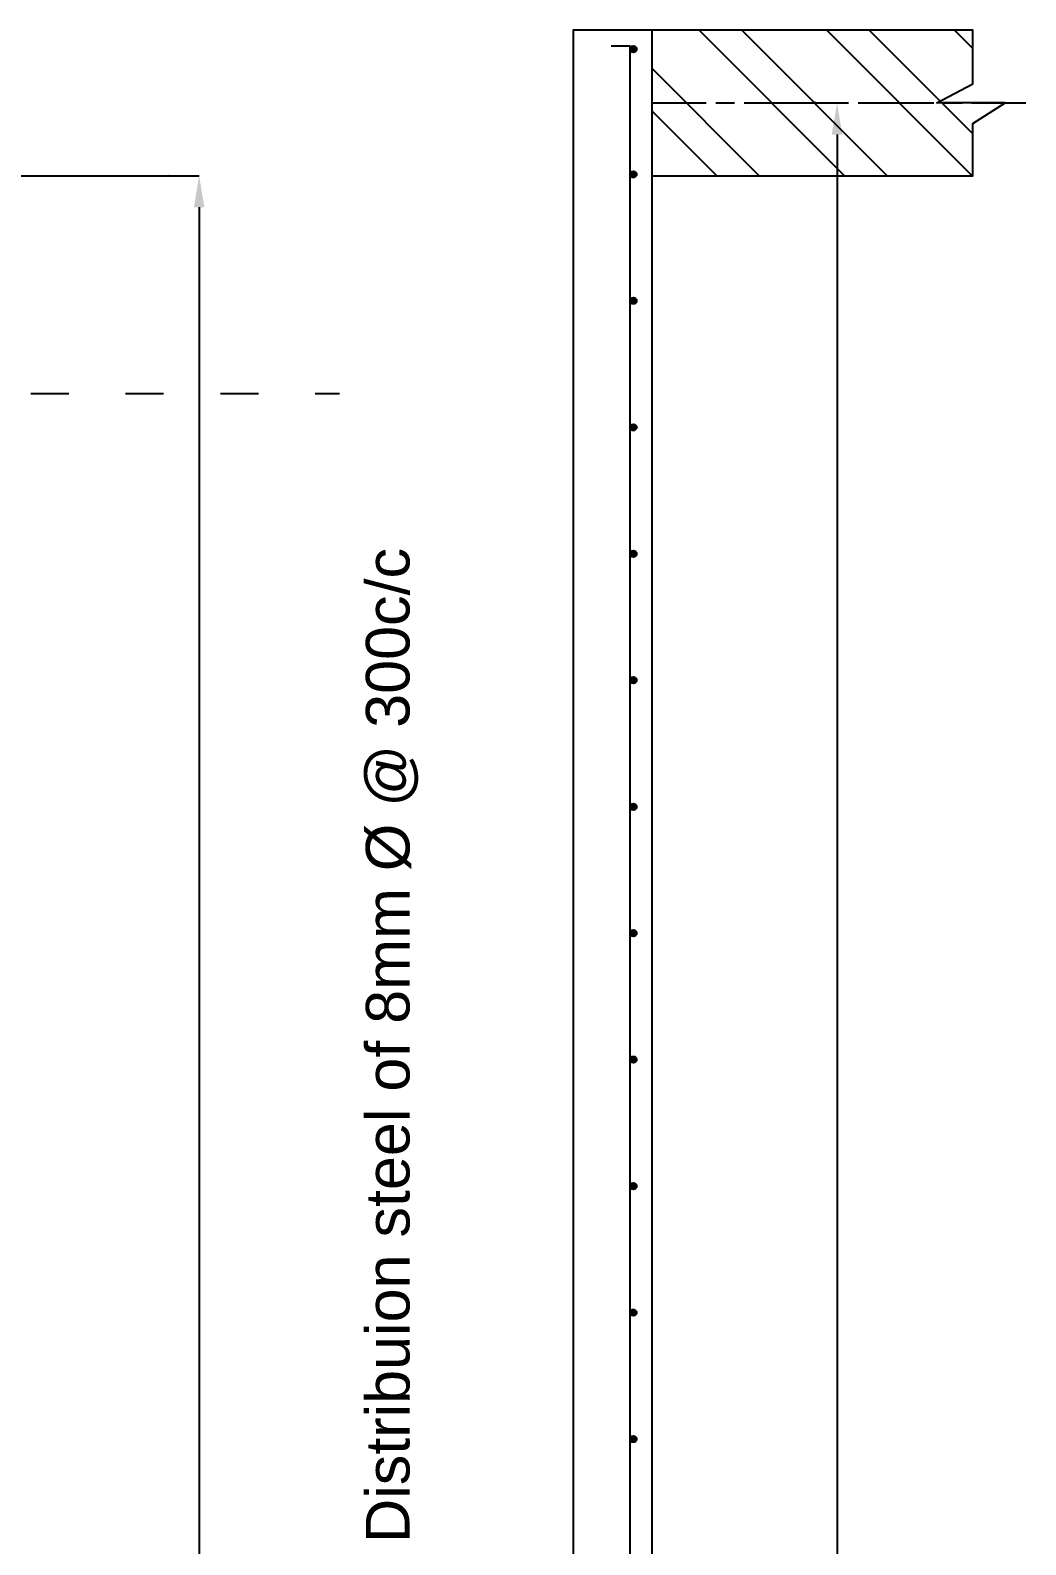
# Model space of a CAD drawing. Header units: inches. Extents: x 3440 to 8522, y 4937 to 14495.
# Drawn here: x 6718 to 8292, y 9798 to 12193 of the extents above; entities that cross this region are included whole.
import ezdxf

# ---------------------------------------------------------------- set-up
doc = ezdxf.new("R2010")
doc.units = ezdxf.units.IN
doc.header["$MEASUREMENT"] = 0
doc.layers.add('PDF_0', color=7, linetype='Continuous')
doc.layers.add('PDF_Text', color=7, linetype='Continuous')
doc.styles.add('PDF TimesNewRomanPSMT', font='arial.ttf')
doc.styles.get("Standard").update_dxf_attribs({"font": 'arial.ttf'})
doc.dimstyles.get("Standard").update_dxf_attribs({"dimtxt": 50, "dimasz": 50, "dimexe": 0.18, "dimexo": 0.0625, "dimgap": 0.09, "dimtad": 0, "dimtih": 1, "dimtoh": 1, "dimdec": 4, "dimzin": 0, "dimdsep": 46, "dimtxsty": 'Standard', "dimcen": 0.09, "dimadec": 0, "dimazin": 0, "dimtfac": 1, "dimtdec": 4, "dimtofl": 0, "dimtmove": 0, "dimatfit": 3, "dimfxl": 1, "dimtolj": 1, "dimtzin": 0, "dimarcsym": 0})

# ---------------------------------------------------------------- blocks, each defined once
blk = doc.blocks.new('*D3')
at = {"color": 0, "lineweight": -2, "transparency": 16777216}
for p, q in [((7924.2, 12077.9), (7993.8, 12077.9)), ((7993.7, 12027.9), (7993.7, 8988.6)), ((7993.7, 5898.1), (7993.7, 8937.3)), ((7924.2, 5848.1), (7993.8, 5848.1))]:
    blk.add_line(p, q, dxfattribs=at)
at = {"color": 0, "transparency": 16777216}
for points in [[(7985.3, 12027.9), (8002, 12027.9), (7993.7, 12077.9)], [(7985.3, 5898.1), (8002, 5898.1), (7993.7, 5848.1)]]:
    blk.add_solid(points, dxfattribs=at)
at = {"layer": 'Defpoints', "color": 0, "transparency": 16777216}
for p in [(7924.1, 12077.9), (7993.7, 12077.9), (7924.1, 5848.1)]:
    blk.add_point(p, dxfattribs=at)
at = {"color": 0, "transparency": 16777216, "insert": (7993.7, 8963), "char_height": 50, "attachment_point": 5}
blk.add_mtext('\\A1;6230', dxfattribs=at)
blk = doc.blocks.new('*D5')
at = {"color": 0, "lineweight": -2, "transparency": 16777216}
for p, q in [((6487, 11962.9), (6984.8, 11962.9)), ((6984.6, 11912.9), (6984.6, 8988.6)), ((6984.6, 6013), (6984.6, 8937.3)), ((6487, 5963), (6984.8, 5963))]:
    blk.add_line(p, q, dxfattribs=at)
at = {"color": 0, "transparency": 16777216}
for points in [[(6976.3, 11912.9), (6993, 11912.9), (6984.6, 11962.9)], [(6976.3, 6013), (6993, 6013), (6984.6, 5963)]]:
    blk.add_solid(points, dxfattribs=at)
at = {"layer": 'Defpoints', "color": 0, "transparency": 16777216}
for p in [(6486.9, 11962.9), (6984.6, 11962.9), (6486.9, 5963)]:
    blk.add_point(p, dxfattribs=at)
at = {"color": 0, "transparency": 16777216, "insert": (6984.6, 8963), "char_height": 50, "attachment_point": 5}
blk.add_mtext('\\A1;6000', dxfattribs=at)

msp = doc.modelspace()

# ---------------------------------------------------------------- linework, layer by layer
at = {"layer": 'PDF_0', "lineweight": 25}
for points in [[(7701.0812, 11962.88468), (8208.22717, 11962.88468), (8208.22717, 12045.48174), (8259.43735, 12077.85979), (8208.22717, 12077.85979), (8151.40039, 12077.85979), (8208.22717, 12107.92512), (8208.22717, 12192.8349), (7576.19444, 12192.8349), (7576.19444, 5733.08372), (8208.22717, 5733.08372), (8208.22717, 5815.68079), (8259.43735, 5848.05883), (8208.22717, 5848.05883), (8151.40039, 5848.38922), (8208.22717, 5878.12417), (8208.22717, 5963.03395), (7701.0812, 5963.03395)], [(7701.0812, 5733.08372), (7701.0812, 12192.8349)], [(8005.36878, 11962.88468), (7775.41855, 12192.8349)], [(8072.76798, 11962.88468), (7842.81776, 12192.8349)], [(8207.56639, 11962.88468), (7977.61617, 12192.8349)], [(8156.6866, 12080.83328), (8044.68498, 12192.8349)], [(8208.22717, 12164.09112), (8179.48339, 12192.8349)], [(7636.3251, 5758.19323), (7666.39043, 5758.19323), (7666.39043, 12167.72539), (7636.3251, 12167.72539)], [(7870.57037, 11962.88468), (7701.0812, 12132.37385)], [(7701.0812, 12077.85979), (7786.65175, 12077.85979)], [(7801.84961, 12077.85979), (7831.58456, 12077.85979)], [(7846.78242, 12077.85979), (7966.71335, 12077.85979)], [(7960.10559, 12077.85979), (7957.46248, 12077.85979)], [(7981.58083, 12077.85979), (8011.64616, 12077.85979)], [(8026.84402, 12077.85979), (8146.77495, 12077.85979)], [(8208.22717, 12029.29271), (8159.6601, 12077.85979)], [(8161.64242, 12077.85979), (8191.70776, 12077.85979)], [(8206.57523, 12077.85979), (8292.14579, 12077.85979)], [(7803.50156, 11962.88468), (7701.0812, 12064.97465)], [(6778.3068, 11617.95934), (6718.17613, 11617.95934)], [(6928.30307, 11617.95934), (6868.1724, 11617.95934)], [(7078.29933, 11617.95934), (7018.16867, 11617.95934)], [(7206.82037, 11617.95934), (7168.16494, 11617.95934)]]:
    msp.add_lwpolyline(points, dxfattribs=at)
msp.add_lwpolyline([(6937.22355, 11962.88468), (6936.56277, 11962.88468)], close=True, dxfattribs=at)
for centre in [(7671.5115, 12162.93482), (7671.5115, 11965.03226), (7671.5115, 11765.14736), (7671.5115, 11564.93208), (7671.5115, 11365.04718), (7671.5115, 11165.16229), (7671.5115, 10964.947), (7671.5115, 10765.06211), (7671.5115, 10565.17721), (7671.5115, 10364.96193), (7671.5115, 10165.07704), (7671.5115, 9965.19214)]:
    msp.add_circle(centre, 5.12096, dxfattribs=at)
at = {"layer": 'PDF_0', "transparency": 33554559}
for points in [[(7667.38159, 12165.74306), (7675.6413, 12165.08229), (7666.72082, 12165.08229)], [(7667.71198, 12166.40384), (7675.31091, 12165.74306), (7667.38159, 12165.74306)], [(7675.31091, 12165.74306), (7667.38159, 12165.74306), (7675.6413, 12165.08229)], [(7668.70315, 12167.06462), (7674.65014, 12166.40384), (7667.71198, 12166.40384)], [(7674.65014, 12166.40384), (7667.71198, 12166.40384), (7675.31091, 12165.74306)], [(7669.36392, 12167.39501), (7673.98936, 12167.06462), (7668.70315, 12167.06462)], [(7673.98936, 12167.06462), (7668.70315, 12167.06462), (7674.65014, 12166.40384)], [(7670.35509, 12167.72539), (7672.99819, 12167.39501), (7669.36392, 12167.39501)], [(7672.99819, 12167.39501), (7669.36392, 12167.39501), (7673.98936, 12167.06462)], [(7671.34625, 12167.72539), (7672.00703, 12167.72539), (7670.35509, 12167.72539)], [(7672.00703, 12167.72539), (7670.35509, 12167.72539), (7672.99819, 12167.39501)], [(7666.72082, 12165.08229), (7675.97169, 12164.09112), (7666.39043, 12164.09112)], [(7675.97169, 12164.09112), (7666.39043, 12164.09112), (7676.30208, 12163.43035)], [(7666.39043, 12164.09112), (7676.30208, 12163.43035), (7666.39043, 12163.43035)], [(7676.30208, 12163.43035), (7666.39043, 12163.43035), (7676.30208, 12162.43918)], [(7666.39043, 12163.43035), (7676.30208, 12162.43918), (7666.39043, 12162.43918)], [(7676.30208, 12162.43918), (7666.39043, 12162.43918), (7675.97169, 12161.44802)], [(7666.39043, 12162.43918), (7675.97169, 12161.44802), (7666.39043, 12161.44802)], [(7675.97169, 12161.44802), (7666.39043, 12161.44802), (7675.6413, 12160.45685)], [(7666.39043, 12161.44802), (7675.6413, 12160.45685), (7666.72082, 12160.45685)], [(7675.6413, 12165.08229), (7666.72082, 12165.08229), (7675.97169, 12164.09112)], [(7675.6413, 12160.45685), (7666.72082, 12160.45685), (7675.31091, 12159.79608)], [(7666.72082, 12160.45685), (7675.31091, 12159.79608), (7667.38159, 12159.79608)], [(7675.31091, 12159.79608), (7667.38159, 12159.79608), (7674.65014, 12159.1353)], [(7667.38159, 12159.79608), (7674.65014, 12159.1353), (7667.71198, 12159.1353)], [(7674.65014, 12159.1353), (7667.71198, 12159.1353), (7673.98936, 12158.47452)], [(7667.71198, 12159.1353), (7673.98936, 12158.47452), (7668.70315, 12158.47452)], [(7673.98936, 12158.47452), (7668.70315, 12158.47452), (7672.99819, 12158.14413)], [(7668.70315, 12158.47452), (7672.99819, 12158.14413), (7669.36392, 12158.14413)], [(7669.36392, 12158.14413), (7670.35509, 12157.81375), (7672.00703, 12157.81375)], [(7669.36392, 12158.14413), (7672.99819, 12158.14413), (7672.00703, 12157.81375)], [(7670.35509, 12157.81375), (7672.00703, 12157.81375), (7671.34625, 12157.81375)], [(7666.72082, 11967.17972), (7675.97169, 11966.18856), (7666.39043, 11966.18856)], [(7675.97169, 11966.18856), (7666.39043, 11966.18856), (7676.30208, 11965.19739)], [(7666.39043, 11966.18856), (7676.30208, 11965.19739), (7666.39043, 11965.19739)], [(7676.30208, 11965.19739), (7666.39043, 11965.19739), (7676.30208, 11964.20623)], [(7666.39043, 11965.19739), (7676.30208, 11964.20623), (7666.39043, 11964.20623)], [(7676.30208, 11964.20623), (7666.39043, 11964.20623), (7675.97169, 11963.54545)], [(7666.39043, 11964.20623), (7675.97169, 11963.54545), (7666.39043, 11963.54545)], [(7675.97169, 11963.54545), (7666.39043, 11963.54545), (7675.6413, 11962.55429)], [(7666.39043, 11963.54545), (7675.6413, 11962.55429), (7666.72082, 11962.55429)], [(7667.38159, 11967.8405), (7675.6413, 11967.17972), (7666.72082, 11967.17972)], [(7675.6413, 11967.17972), (7666.72082, 11967.17972), (7675.97169, 11966.18856)], [(7675.6413, 11962.55429), (7666.72082, 11962.55429), (7675.31091, 11961.89351)], [(7666.72082, 11962.55429), (7675.31091, 11961.89351), (7667.38159, 11961.89351)], [(7667.71198, 11968.50128), (7675.31091, 11967.8405), (7667.38159, 11967.8405)], [(7675.31091, 11967.8405), (7667.38159, 11967.8405), (7675.6413, 11967.17972)], [(7675.31091, 11961.89351), (7667.38159, 11961.89351), (7674.65014, 11961.23273)], [(7667.38159, 11961.89351), (7674.65014, 11961.23273), (7667.71198, 11961.23273)], [(7668.70315, 11969.16205), (7674.65014, 11968.50128), (7667.71198, 11968.50128)], [(7674.65014, 11968.50128), (7667.71198, 11968.50128), (7675.31091, 11967.8405)], [(7674.65014, 11961.23273), (7667.71198, 11961.23273), (7673.98936, 11960.57196)], [(7667.71198, 11961.23273), (7673.98936, 11960.57196), (7668.70315, 11960.57196)], [(7669.36392, 11969.49244), (7673.98936, 11969.16205), (7668.70315, 11969.16205)], [(7673.98936, 11969.16205), (7668.70315, 11969.16205), (7674.65014, 11968.50128)], [(7673.98936, 11960.57196), (7668.70315, 11960.57196), (7672.99819, 11960.24157)], [(7668.70315, 11960.57196), (7672.99819, 11960.24157), (7669.36392, 11960.24157)], [(7670.35509, 11969.82283), (7672.99819, 11969.49244), (7669.36392, 11969.49244)], [(7672.99819, 11969.49244), (7669.36392, 11969.49244), (7673.98936, 11969.16205)], [(7669.36392, 11960.24157), (7670.35509, 11959.91118), (7672.00703, 11959.91118)], [(7669.36392, 11960.24157), (7672.99819, 11960.24157), (7672.00703, 11959.91118)], [(7671.34625, 11969.82283), (7672.00703, 11969.82283), (7670.35509, 11969.82283)], [(7672.00703, 11969.82283), (7670.35509, 11969.82283), (7672.99819, 11969.49244)], [(7670.35509, 11959.91118), (7672.00703, 11959.91118), (7671.34625, 11959.91118)], [(7666.72082, 11766.96444), (7675.97169, 11766.30366), (7666.39043, 11766.30366)], [(7675.97169, 11766.30366), (7666.39043, 11766.30366), (7676.30208, 11765.3125)], [(7666.39043, 11766.30366), (7676.30208, 11765.3125), (7666.39043, 11765.3125)], [(7676.30208, 11765.3125), (7666.39043, 11765.3125), (7676.30208, 11764.32133)], [(7666.39043, 11765.3125), (7676.30208, 11764.32133), (7666.39043, 11764.32133)], [(7676.30208, 11764.32133), (7666.39043, 11764.32133), (7675.97169, 11763.33017)], [(7666.39043, 11764.32133), (7675.97169, 11763.33017), (7666.39043, 11763.33017)], [(7675.97169, 11763.33017), (7666.39043, 11763.33017), (7675.6413, 11762.66939)], [(7666.39043, 11763.33017), (7675.6413, 11762.66939), (7666.72082, 11762.66939)], [(7667.38159, 11767.9556), (7675.6413, 11766.96444), (7666.72082, 11766.96444)], [(7675.6413, 11766.96444), (7666.72082, 11766.96444), (7675.97169, 11766.30366)], [(7675.6413, 11762.66939), (7666.72082, 11762.66939), (7675.31091, 11761.67823)], [(7666.72082, 11762.66939), (7675.31091, 11761.67823), (7667.38159, 11761.67823)], [(7667.71198, 11768.61638), (7675.31091, 11767.9556), (7667.38159, 11767.9556)], [(7675.31091, 11767.9556), (7667.38159, 11767.9556), (7675.6413, 11766.96444)], [(7675.31091, 11761.67823), (7667.38159, 11761.67823), (7674.65014, 11761.01745)], [(7667.38159, 11761.67823), (7674.65014, 11761.01745), (7667.71198, 11761.01745)], [(7668.70315, 11768.94677), (7674.65014, 11768.61638), (7667.71198, 11768.61638)], [(7674.65014, 11768.61638), (7667.71198, 11768.61638), (7675.31091, 11767.9556)], [(7674.65014, 11761.01745), (7667.71198, 11761.01745), (7673.98936, 11760.68706)], [(7667.71198, 11761.01745), (7673.98936, 11760.68706), (7668.70315, 11760.68706)], [(7669.36392, 11769.60755), (7673.98936, 11768.94677), (7668.70315, 11768.94677)], [(7673.98936, 11768.94677), (7668.70315, 11768.94677), (7674.65014, 11768.61638)], [(7673.98936, 11760.68706), (7668.70315, 11760.68706), (7672.99819, 11760.02629)], [(7668.70315, 11760.68706), (7672.99819, 11760.02629), (7669.36392, 11760.02629)], [(7670.35509, 11769.60755), (7672.99819, 11769.60755), (7669.36392, 11769.60755)], [(7672.99819, 11769.60755), (7669.36392, 11769.60755), (7673.98936, 11768.94677)], [(7669.36392, 11760.02629), (7670.35509, 11760.02629), (7672.00703, 11760.02629)], [(7669.36392, 11760.02629), (7672.99819, 11760.02629), (7672.00703, 11760.02629)], [(7671.34625, 11769.93793), (7672.00703, 11769.60755), (7670.35509, 11769.60755)], [(7672.00703, 11769.60755), (7670.35509, 11769.60755), (7672.99819, 11769.60755)], [(7670.35509, 11760.02629), (7672.00703, 11760.02629), (7671.34625, 11759.6959)], [(7666.72082, 11567.07954), (7675.97169, 11566.08838), (7666.39043, 11566.08838)], [(7667.38159, 11567.74032), (7675.6413, 11567.07954), (7666.72082, 11567.07954)], [(7675.6413, 11567.07954), (7666.72082, 11567.07954), (7675.97169, 11566.08838)], [(7667.71198, 11568.4011), (7675.31091, 11567.74032), (7667.38159, 11567.74032)], [(7675.31091, 11567.74032), (7667.38159, 11567.74032), (7675.6413, 11567.07954)], [(7668.70315, 11569.06187), (7674.65014, 11568.4011), (7667.71198, 11568.4011)], [(7674.65014, 11568.4011), (7667.71198, 11568.4011), (7675.31091, 11567.74032)], [(7669.36392, 11569.39226), (7673.98936, 11569.06187), (7668.70315, 11569.06187)], [(7673.98936, 11569.06187), (7668.70315, 11569.06187), (7674.65014, 11568.4011)], [(7670.35509, 11569.72265), (7672.99819, 11569.39226), (7669.36392, 11569.39226)], [(7672.99819, 11569.39226), (7669.36392, 11569.39226), (7673.98936, 11569.06187)], [(7671.34625, 11569.72265), (7672.00703, 11569.72265), (7670.35509, 11569.72265)], [(7672.00703, 11569.72265), (7670.35509, 11569.72265), (7672.99819, 11569.39226)], [(7675.97169, 11566.08838), (7666.39043, 11566.08838), (7676.30208, 11565.4276)], [(7666.39043, 11566.08838), (7676.30208, 11565.4276), (7666.39043, 11565.4276)], [(7676.30208, 11565.4276), (7666.39043, 11565.4276), (7676.30208, 11564.43644)], [(7666.39043, 11565.4276), (7676.30208, 11564.43644), (7666.39043, 11564.43644)], [(7676.30208, 11564.43644), (7666.39043, 11564.43644), (7675.97169, 11563.44527)], [(7666.39043, 11564.43644), (7675.97169, 11563.44527), (7666.39043, 11563.44527)], [(7675.97169, 11563.44527), (7666.39043, 11563.44527), (7675.6413, 11562.45411)], [(7666.39043, 11563.44527), (7675.6413, 11562.45411), (7666.72082, 11562.45411)], [(7675.6413, 11562.45411), (7666.72082, 11562.45411), (7675.31091, 11561.79333)], [(7666.72082, 11562.45411), (7675.31091, 11561.79333), (7667.38159, 11561.79333)], [(7675.31091, 11561.79333), (7667.38159, 11561.79333), (7674.65014, 11561.13256)], [(7667.38159, 11561.79333), (7674.65014, 11561.13256), (7667.71198, 11561.13256)], [(7674.65014, 11561.13256), (7667.71198, 11561.13256), (7673.98936, 11560.47178)], [(7667.71198, 11561.13256), (7673.98936, 11560.47178), (7668.70315, 11560.47178)], [(7673.98936, 11560.47178), (7668.70315, 11560.47178), (7672.99819, 11560.14139)], [(7668.70315, 11560.47178), (7672.99819, 11560.14139), (7669.36392, 11560.14139)], [(7669.36392, 11560.14139), (7670.35509, 11559.811), (7672.00703, 11559.811)], [(7669.36392, 11560.14139), (7672.99819, 11560.14139), (7672.00703, 11559.811)], [(7670.35509, 11559.811), (7672.00703, 11559.811), (7671.34625, 11559.811)], [(7666.72082, 11367.19465), (7675.97169, 11366.20348), (7666.39043, 11366.20348)], [(7675.97169, 11366.20348), (7666.39043, 11366.20348), (7676.30208, 11365.21232)], [(7666.39043, 11366.20348), (7676.30208, 11365.21232), (7666.39043, 11365.21232)], [(7676.30208, 11365.21232), (7666.39043, 11365.21232), (7676.30208, 11364.22116)], [(7666.39043, 11365.21232), (7676.30208, 11364.22116), (7666.39043, 11364.22116)], [(7676.30208, 11364.22116), (7666.39043, 11364.22116), (7675.97169, 11363.56038)], [(7666.39043, 11364.22116), (7675.97169, 11363.56038), (7666.39043, 11363.56038)], [(7675.97169, 11363.56038), (7666.39043, 11363.56038), (7675.6413, 11362.56921)], [(7666.39043, 11363.56038), (7675.6413, 11362.56921), (7666.72082, 11362.56921)], [(7667.38159, 11367.85543), (7675.6413, 11367.19465), (7666.72082, 11367.19465)], [(7675.6413, 11367.19465), (7666.72082, 11367.19465), (7675.97169, 11366.20348)], [(7675.6413, 11362.56921), (7666.72082, 11362.56921), (7675.31091, 11361.90844)], [(7666.72082, 11362.56921), (7675.31091, 11361.90844), (7667.38159, 11361.90844)], [(7667.71198, 11368.5162), (7675.31091, 11367.85543), (7667.38159, 11367.85543)], [(7675.31091, 11367.85543), (7667.38159, 11367.85543), (7675.6413, 11367.19465)], [(7675.31091, 11361.90844), (7667.38159, 11361.90844), (7674.65014, 11361.24766)], [(7667.38159, 11361.90844), (7674.65014, 11361.24766), (7667.71198, 11361.24766)], [(7668.70315, 11369.17698), (7674.65014, 11368.5162), (7667.71198, 11368.5162)], [(7674.65014, 11368.5162), (7667.71198, 11368.5162), (7675.31091, 11367.85543)], [(7674.65014, 11361.24766), (7667.71198, 11361.24766), (7673.98936, 11360.58688)], [(7667.71198, 11361.24766), (7673.98936, 11360.58688), (7668.70315, 11360.58688)], [(7669.36392, 11369.50737), (7673.98936, 11369.17698), (7668.70315, 11369.17698)], [(7673.98936, 11369.17698), (7668.70315, 11369.17698), (7674.65014, 11368.5162)], [(7673.98936, 11360.58688), (7668.70315, 11360.58688), (7672.99819, 11360.2565)], [(7668.70315, 11360.58688), (7672.99819, 11360.2565), (7669.36392, 11360.2565)], [(7670.35509, 11369.83776), (7672.99819, 11369.50737), (7669.36392, 11369.50737)], [(7672.99819, 11369.50737), (7669.36392, 11369.50737), (7673.98936, 11369.17698)], [(7669.36392, 11360.2565), (7670.35509, 11359.92611), (7672.00703, 11359.92611)], [(7669.36392, 11360.2565), (7672.99819, 11360.2565), (7672.00703, 11359.92611)], [(7671.34625, 11369.83776), (7672.00703, 11369.83776), (7670.35509, 11369.83776)], [(7672.00703, 11369.83776), (7670.35509, 11369.83776), (7672.99819, 11369.50737)], [(7670.35509, 11359.92611), (7672.00703, 11359.92611), (7671.34625, 11359.92611)], [(7666.72082, 11166.97937), (7675.97169, 11166.31859), (7666.39043, 11166.31859)], [(7675.97169, 11166.31859), (7666.39043, 11166.31859), (7676.30208, 11165.32743)], [(7666.39043, 11166.31859), (7676.30208, 11165.32743), (7666.39043, 11165.32743)], [(7676.30208, 11165.32743), (7666.39043, 11165.32743), (7676.30208, 11164.33626)], [(7666.39043, 11165.32743), (7676.30208, 11164.33626), (7666.39043, 11164.33626)], [(7676.30208, 11164.33626), (7666.39043, 11164.33626), (7675.97169, 11163.3451)], [(7666.39043, 11164.33626), (7675.97169, 11163.3451), (7666.39043, 11163.3451)], [(7675.97169, 11163.3451), (7666.39043, 11163.3451), (7675.6413, 11162.68432)], [(7666.39043, 11163.3451), (7675.6413, 11162.68432), (7666.72082, 11162.68432)], [(7667.38159, 11167.97053), (7675.6413, 11166.97937), (7666.72082, 11166.97937)], [(7675.6413, 11166.97937), (7666.72082, 11166.97937), (7675.97169, 11166.31859)], [(7675.6413, 11162.68432), (7666.72082, 11162.68432), (7675.31091, 11161.69315)], [(7666.72082, 11162.68432), (7675.31091, 11161.69315), (7667.38159, 11161.69315)], [(7667.71198, 11168.63131), (7675.31091, 11167.97053), (7667.38159, 11167.97053)], [(7675.31091, 11167.97053), (7667.38159, 11167.97053), (7675.6413, 11166.97937)], [(7675.31091, 11161.69315), (7667.38159, 11161.69315), (7674.65014, 11161.03238)], [(7667.38159, 11161.69315), (7674.65014, 11161.03238), (7667.71198, 11161.03238)], [(7668.70315, 11168.9617), (7674.65014, 11168.63131), (7667.71198, 11168.63131)], [(7674.65014, 11168.63131), (7667.71198, 11168.63131), (7675.31091, 11167.97053)], [(7674.65014, 11161.03238), (7667.71198, 11161.03238), (7673.98936, 11160.70199)], [(7667.71198, 11161.03238), (7673.98936, 11160.70199), (7668.70315, 11160.70199)], [(7669.36392, 11169.62247), (7673.98936, 11168.9617), (7668.70315, 11168.9617)], [(7673.98936, 11168.9617), (7668.70315, 11168.9617), (7674.65014, 11168.63131)], [(7673.98936, 11160.70199), (7668.70315, 11160.70199), (7672.99819, 11160.04121)], [(7668.70315, 11160.70199), (7672.99819, 11160.04121), (7669.36392, 11160.04121)], [(7670.35509, 11169.62247), (7672.99819, 11169.62247), (7669.36392, 11169.62247)], [(7672.99819, 11169.62247), (7669.36392, 11169.62247), (7673.98936, 11168.9617)], [(7669.36392, 11160.04121), (7670.35509, 11160.04121), (7672.00703, 11160.04121)], [(7669.36392, 11160.04121), (7672.99819, 11160.04121), (7672.00703, 11160.04121)], [(7671.34625, 11169.95286), (7672.00703, 11169.62247), (7670.35509, 11169.62247)], [(7672.00703, 11169.62247), (7670.35509, 11169.62247), (7672.99819, 11169.62247)], [(7670.35509, 11160.04121), (7672.00703, 11160.04121), (7671.34625, 11159.71082)], [(7667.71198, 10968.41602), (7675.31091, 10967.75525), (7667.38159, 10967.75525)], [(7668.70315, 10969.0768), (7674.65014, 10968.41602), (7667.71198, 10968.41602)], [(7674.65014, 10968.41602), (7667.71198, 10968.41602), (7675.31091, 10967.75525)], [(7669.36392, 10969.40719), (7673.98936, 10969.0768), (7668.70315, 10969.0768)], [(7673.98936, 10969.0768), (7668.70315, 10969.0768), (7674.65014, 10968.41602)], [(7670.35509, 10969.73758), (7672.99819, 10969.40719), (7669.36392, 10969.40719)], [(7672.99819, 10969.40719), (7669.36392, 10969.40719), (7673.98936, 10969.0768)], [(7671.34625, 10969.73758), (7672.00703, 10969.73758), (7670.35509, 10969.73758)], [(7672.00703, 10969.73758), (7670.35509, 10969.73758), (7672.99819, 10969.40719)], [(7666.72082, 10967.09447), (7675.97169, 10966.10331), (7666.39043, 10966.10331)], [(7675.97169, 10966.10331), (7666.39043, 10966.10331), (7676.30208, 10965.44253)], [(7666.39043, 10966.10331), (7676.30208, 10965.44253), (7666.39043, 10965.44253)], [(7676.30208, 10965.44253), (7666.39043, 10965.44253), (7676.30208, 10964.45137)], [(7666.39043, 10965.44253), (7676.30208, 10964.45137), (7666.39043, 10964.45137)], [(7676.30208, 10964.45137), (7666.39043, 10964.45137), (7675.97169, 10963.4602)], [(7666.39043, 10964.45137), (7675.97169, 10963.4602), (7666.39043, 10963.4602)], [(7675.97169, 10963.4602), (7666.39043, 10963.4602), (7675.6413, 10962.46904)], [(7666.39043, 10963.4602), (7675.6413, 10962.46904), (7666.72082, 10962.46904)], [(7667.38159, 10967.75525), (7675.6413, 10967.09447), (7666.72082, 10967.09447)], [(7675.6413, 10967.09447), (7666.72082, 10967.09447), (7675.97169, 10966.10331)], [(7675.6413, 10962.46904), (7666.72082, 10962.46904), (7675.31091, 10961.80826)], [(7666.72082, 10962.46904), (7675.31091, 10961.80826), (7667.38159, 10961.80826)], [(7675.31091, 10967.75525), (7667.38159, 10967.75525), (7675.6413, 10967.09447)], [(7675.31091, 10961.80826), (7667.38159, 10961.80826), (7674.65014, 10961.14748)], [(7667.38159, 10961.80826), (7674.65014, 10961.14748), (7667.71198, 10961.14748)], [(7674.65014, 10961.14748), (7667.71198, 10961.14748), (7673.98936, 10960.48671)], [(7667.71198, 10961.14748), (7673.98936, 10960.48671), (7668.70315, 10960.48671)], [(7673.98936, 10960.48671), (7668.70315, 10960.48671), (7672.99819, 10960.15632)], [(7668.70315, 10960.48671), (7672.99819, 10960.15632), (7669.36392, 10960.15632)], [(7669.36392, 10960.15632), (7670.35509, 10959.82593), (7672.00703, 10959.82593)], [(7669.36392, 10960.15632), (7672.99819, 10960.15632), (7672.00703, 10959.82593)], [(7670.35509, 10959.82593), (7672.00703, 10959.82593), (7671.34625, 10959.82593)], [(7666.72082, 10767.20958), (7675.97169, 10766.21841), (7666.39043, 10766.21841)], [(7675.97169, 10766.21841), (7666.39043, 10766.21841), (7676.30208, 10765.22725)], [(7666.39043, 10766.21841), (7676.30208, 10765.22725), (7666.39043, 10765.22725)], [(7676.30208, 10765.22725), (7666.39043, 10765.22725), (7676.30208, 10764.56647)], [(7666.39043, 10765.22725), (7676.30208, 10764.56647), (7666.39043, 10764.56647)], [(7676.30208, 10764.56647), (7666.39043, 10764.56647), (7675.97169, 10763.57531)], [(7666.39043, 10764.56647), (7675.97169, 10763.57531), (7666.39043, 10763.57531)], [(7675.97169, 10763.57531), (7666.39043, 10763.57531), (7675.6413, 10762.58414)], [(7666.39043, 10763.57531), (7675.6413, 10762.58414), (7666.72082, 10762.58414)], [(7667.38159, 10767.87035), (7675.6413, 10767.20958), (7666.72082, 10767.20958)], [(7675.6413, 10767.20958), (7666.72082, 10767.20958), (7675.97169, 10766.21841)], [(7675.6413, 10762.58414), (7666.72082, 10762.58414), (7675.31091, 10761.92336)], [(7666.72082, 10762.58414), (7675.31091, 10761.92336), (7667.38159, 10761.92336)], [(7667.71198, 10768.53113), (7675.31091, 10767.87035), (7667.38159, 10767.87035)], [(7675.31091, 10767.87035), (7667.38159, 10767.87035), (7675.6413, 10767.20958)], [(7675.31091, 10761.92336), (7667.38159, 10761.92336), (7674.65014, 10761.26259)], [(7667.38159, 10761.92336), (7674.65014, 10761.26259), (7667.71198, 10761.26259)], [(7668.70315, 10769.19191), (7674.65014, 10768.53113), (7667.71198, 10768.53113)], [(7674.65014, 10768.53113), (7667.71198, 10768.53113), (7675.31091, 10767.87035)], [(7674.65014, 10761.26259), (7667.71198, 10761.26259), (7673.98936, 10760.60181)], [(7667.71198, 10761.26259), (7673.98936, 10760.60181), (7668.70315, 10760.60181)], [(7669.36392, 10769.52229), (7673.98936, 10769.19191), (7668.70315, 10769.19191)], [(7673.98936, 10769.19191), (7668.70315, 10769.19191), (7674.65014, 10768.53113)], [(7673.98936, 10760.60181), (7668.70315, 10760.60181), (7672.99819, 10760.27142)], [(7668.70315, 10760.60181), (7672.99819, 10760.27142), (7669.36392, 10760.27142)], [(7670.35509, 10769.85268), (7672.99819, 10769.52229), (7669.36392, 10769.52229)], [(7672.99819, 10769.52229), (7669.36392, 10769.52229), (7673.98936, 10769.19191)], [(7669.36392, 10760.27142), (7670.35509, 10759.94104), (7672.00703, 10759.94104)], [(7669.36392, 10760.27142), (7672.99819, 10760.27142), (7672.00703, 10759.94104)], [(7671.34625, 10769.85268), (7672.00703, 10769.85268), (7670.35509, 10769.85268)], [(7672.00703, 10769.85268), (7670.35509, 10769.85268), (7672.99819, 10769.52229)], [(7670.35509, 10759.94104), (7672.00703, 10759.94104), (7671.34625, 10759.94104)], [(7666.72082, 10566.99429), (7675.97169, 10566.33352), (7666.39043, 10566.33352)], [(7675.97169, 10566.33352), (7666.39043, 10566.33352), (7676.30208, 10565.34235)], [(7666.39043, 10566.33352), (7676.30208, 10565.34235), (7666.39043, 10565.34235)], [(7676.30208, 10565.34235), (7666.39043, 10565.34235), (7676.30208, 10564.35119)], [(7666.39043, 10565.34235), (7676.30208, 10564.35119), (7666.39043, 10564.35119)], [(7676.30208, 10564.35119), (7666.39043, 10564.35119), (7675.97169, 10563.36002)], [(7666.39043, 10564.35119), (7675.97169, 10563.36002), (7666.39043, 10563.36002)], [(7675.97169, 10563.36002), (7666.39043, 10563.36002), (7675.6413, 10562.69925)], [(7666.39043, 10563.36002), (7675.6413, 10562.69925), (7666.72082, 10562.69925)], [(7667.38159, 10567.98546), (7675.6413, 10566.99429), (7666.72082, 10566.99429)], [(7675.6413, 10566.99429), (7666.72082, 10566.99429), (7675.97169, 10566.33352)], [(7675.6413, 10562.69925), (7666.72082, 10562.69925), (7675.31091, 10561.70808)], [(7666.72082, 10562.69925), (7675.31091, 10561.70808), (7667.38159, 10561.70808)], [(7667.71198, 10568.64624), (7675.31091, 10567.98546), (7667.38159, 10567.98546)], [(7675.31091, 10567.98546), (7667.38159, 10567.98546), (7675.6413, 10566.99429)], [(7675.31091, 10561.70808), (7667.38159, 10561.70808), (7674.65014, 10561.04731)], [(7667.38159, 10561.70808), (7674.65014, 10561.04731), (7667.71198, 10561.04731)], [(7668.70315, 10568.97662), (7674.65014, 10568.64624), (7667.71198, 10568.64624)], [(7674.65014, 10568.64624), (7667.71198, 10568.64624), (7675.31091, 10567.98546)], [(7674.65014, 10561.04731), (7667.71198, 10561.04731), (7673.98936, 10560.71692)], [(7667.71198, 10561.04731), (7673.98936, 10560.71692), (7668.70315, 10560.71692)], [(7669.36392, 10569.6374), (7673.98936, 10568.97662), (7668.70315, 10568.97662)], [(7673.98936, 10568.97662), (7668.70315, 10568.97662), (7674.65014, 10568.64624)], [(7670.35509, 10569.6374), (7672.99819, 10569.6374), (7669.36392, 10569.6374)], [(7672.99819, 10569.6374), (7669.36392, 10569.6374), (7673.98936, 10568.97662)], [(7671.34625, 10569.96779), (7672.00703, 10569.6374), (7670.35509, 10569.6374)], [(7672.00703, 10569.6374), (7670.35509, 10569.6374), (7672.99819, 10569.6374)], [(7673.98936, 10560.71692), (7668.70315, 10560.71692), (7672.99819, 10560.05614)], [(7668.70315, 10560.71692), (7672.99819, 10560.05614), (7669.36392, 10560.05614)], [(7669.36392, 10560.05614), (7670.35509, 10560.05614), (7672.00703, 10560.05614)], [(7669.36392, 10560.05614), (7672.99819, 10560.05614), (7672.00703, 10560.05614)], [(7670.35509, 10560.05614), (7672.00703, 10560.05614), (7671.34625, 10559.72575)], [(7669.36392, 10369.42212), (7673.98936, 10369.09173), (7668.70315, 10369.09173)], [(7670.35509, 10369.7525), (7672.99819, 10369.42212), (7669.36392, 10369.42212)], [(7672.99819, 10369.42212), (7669.36392, 10369.42212), (7673.98936, 10369.09173)], [(7671.34625, 10369.7525), (7672.00703, 10369.7525), (7670.35509, 10369.7525)], [(7672.00703, 10369.7525), (7670.35509, 10369.7525), (7672.99819, 10369.42212)], [(7666.72082, 10367.1094), (7675.97169, 10366.11823), (7666.39043, 10366.11823)], [(7675.97169, 10366.11823), (7666.39043, 10366.11823), (7676.30208, 10365.45746)], [(7666.39043, 10366.11823), (7676.30208, 10365.45746), (7666.39043, 10365.45746)], [(7676.30208, 10365.45746), (7666.39043, 10365.45746), (7676.30208, 10364.46629)], [(7666.39043, 10365.45746), (7676.30208, 10364.46629), (7666.39043, 10364.46629)], [(7676.30208, 10364.46629), (7666.39043, 10364.46629), (7675.97169, 10363.47513)], [(7666.39043, 10364.46629), (7675.97169, 10363.47513), (7666.39043, 10363.47513)], [(7675.97169, 10363.47513), (7666.39043, 10363.47513), (7675.6413, 10362.81435)], [(7666.39043, 10363.47513), (7675.6413, 10362.81435), (7666.72082, 10362.81435)], [(7667.38159, 10367.77018), (7675.6413, 10367.1094), (7666.72082, 10367.1094)], [(7675.6413, 10367.1094), (7666.72082, 10367.1094), (7675.97169, 10366.11823)], [(7675.6413, 10362.81435), (7666.72082, 10362.81435), (7675.31091, 10361.82319)], [(7666.72082, 10362.81435), (7675.31091, 10361.82319), (7667.38159, 10361.82319)], [(7667.71198, 10368.43095), (7675.31091, 10367.77018), (7667.38159, 10367.77018)], [(7675.31091, 10367.77018), (7667.38159, 10367.77018), (7675.6413, 10367.1094)], [(7675.31091, 10361.82319), (7667.38159, 10361.82319), (7674.65014, 10361.16241)], [(7667.38159, 10361.82319), (7674.65014, 10361.16241), (7667.71198, 10361.16241)], [(7668.70315, 10369.09173), (7674.65014, 10368.43095), (7667.71198, 10368.43095)], [(7674.65014, 10368.43095), (7667.71198, 10368.43095), (7675.31091, 10367.77018)], [(7674.65014, 10361.16241), (7667.71198, 10361.16241), (7673.98936, 10360.50163)], [(7667.71198, 10361.16241), (7673.98936, 10360.50163), (7668.70315, 10360.50163)], [(7673.98936, 10369.09173), (7668.70315, 10369.09173), (7674.65014, 10368.43095)], [(7673.98936, 10360.50163), (7668.70315, 10360.50163), (7672.99819, 10360.17125)], [(7668.70315, 10360.50163), (7672.99819, 10360.17125), (7669.36392, 10360.17125)], [(7669.36392, 10360.17125), (7670.35509, 10359.84086), (7672.00703, 10359.84086)], [(7669.36392, 10360.17125), (7672.99819, 10360.17125), (7672.00703, 10359.84086)], [(7670.35509, 10359.84086), (7672.00703, 10359.84086), (7671.34625, 10359.84086)], [(7666.72082, 10167.2245), (7675.97169, 10166.23334), (7666.39043, 10166.23334)], [(7675.97169, 10166.23334), (7666.39043, 10166.23334), (7676.30208, 10165.24217)], [(7666.39043, 10166.23334), (7676.30208, 10165.24217), (7666.39043, 10165.24217)], [(7676.30208, 10165.24217), (7666.39043, 10165.24217), (7676.30208, 10164.5814)], [(7666.39043, 10165.24217), (7676.30208, 10164.5814), (7666.39043, 10164.5814)], [(7676.30208, 10164.5814), (7666.39043, 10164.5814), (7675.97169, 10163.59023)], [(7666.39043, 10164.5814), (7675.97169, 10163.59023), (7666.39043, 10163.59023)], [(7675.97169, 10163.59023), (7666.39043, 10163.59023), (7675.6413, 10162.59907)], [(7666.39043, 10163.59023), (7675.6413, 10162.59907), (7666.72082, 10162.59907)], [(7667.38159, 10167.88528), (7675.6413, 10167.2245), (7666.72082, 10167.2245)], [(7675.6413, 10167.2245), (7666.72082, 10167.2245), (7675.97169, 10166.23334)], [(7675.6413, 10162.59907), (7666.72082, 10162.59907), (7675.31091, 10161.93829)], [(7666.72082, 10162.59907), (7675.31091, 10161.93829), (7667.38159, 10161.93829)], [(7667.71198, 10168.54606), (7675.31091, 10167.88528), (7667.38159, 10167.88528)], [(7675.31091, 10167.88528), (7667.38159, 10167.88528), (7675.6413, 10167.2245)], [(7675.31091, 10161.93829), (7667.38159, 10161.93829), (7674.65014, 10161.27752)], [(7667.38159, 10161.93829), (7674.65014, 10161.27752), (7667.71198, 10161.27752)], [(7668.70315, 10169.20683), (7674.65014, 10168.54606), (7667.71198, 10168.54606)], [(7674.65014, 10168.54606), (7667.71198, 10168.54606), (7675.31091, 10167.88528)], [(7674.65014, 10161.27752), (7667.71198, 10161.27752), (7673.98936, 10160.61674)], [(7667.71198, 10161.27752), (7673.98936, 10160.61674), (7668.70315, 10160.61674)], [(7669.36392, 10169.53722), (7673.98936, 10169.20683), (7668.70315, 10169.20683)], [(7673.98936, 10169.20683), (7668.70315, 10169.20683), (7674.65014, 10168.54606)], [(7673.98936, 10160.61674), (7668.70315, 10160.61674), (7672.99819, 10160.28635)], [(7668.70315, 10160.61674), (7672.99819, 10160.28635), (7669.36392, 10160.28635)], [(7670.35509, 10169.86761), (7672.99819, 10169.53722), (7669.36392, 10169.53722)], [(7672.99819, 10169.53722), (7669.36392, 10169.53722), (7673.98936, 10169.20683)], [(7669.36392, 10160.28635), (7670.35509, 10159.95596), (7672.00703, 10159.95596)], [(7669.36392, 10160.28635), (7672.99819, 10160.28635), (7672.00703, 10159.95596)], [(7671.34625, 10169.86761), (7672.00703, 10169.86761), (7670.35509, 10169.86761)], [(7672.00703, 10169.86761), (7670.35509, 10169.86761), (7672.99819, 10169.53722)], [(7670.35509, 10159.95596), (7672.00703, 10159.95596), (7671.34625, 10159.95596)], [(7666.72082, 9967.00922), (7675.97169, 9966.34844), (7666.39043, 9966.34844)], [(7675.97169, 9966.34844), (7666.39043, 9966.34844), (7676.30208, 9965.35728)], [(7666.39043, 9966.34844), (7676.30208, 9965.35728), (7666.39043, 9965.35728)], [(7676.30208, 9965.35728), (7666.39043, 9965.35728), (7676.30208, 9964.36611)], [(7666.39043, 9965.35728), (7676.30208, 9964.36611), (7666.39043, 9964.36611)], [(7676.30208, 9964.36611), (7666.39043, 9964.36611), (7675.97169, 9963.37495)], [(7666.39043, 9964.36611), (7675.97169, 9963.37495), (7666.39043, 9963.37495)], [(7675.97169, 9963.37495), (7666.39043, 9963.37495), (7675.6413, 9962.71417)], [(7666.39043, 9963.37495), (7675.6413, 9962.71417), (7666.72082, 9962.71417)], [(7667.38159, 9968.00039), (7675.6413, 9967.00922), (7666.72082, 9967.00922)], [(7675.6413, 9967.00922), (7666.72082, 9967.00922), (7675.97169, 9966.34844)], [(7675.6413, 9962.71417), (7666.72082, 9962.71417), (7675.31091, 9961.72301)], [(7666.72082, 9962.71417), (7675.31091, 9961.72301), (7667.38159, 9961.72301)], [(7667.71198, 9968.66116), (7675.31091, 9968.00039), (7667.38159, 9968.00039)], [(7675.31091, 9968.00039), (7667.38159, 9968.00039), (7675.6413, 9967.00922)], [(7668.70315, 9968.99155), (7674.65014, 9968.66116), (7667.71198, 9968.66116)], [(7674.65014, 9968.66116), (7667.71198, 9968.66116), (7675.31091, 9968.00039)], [(7669.36392, 9969.65233), (7673.98936, 9968.99155), (7668.70315, 9968.99155)], [(7673.98936, 9968.99155), (7668.70315, 9968.99155), (7674.65014, 9968.66116)], [(7670.35509, 9969.65233), (7672.99819, 9969.65233), (7669.36392, 9969.65233)], [(7672.99819, 9969.65233), (7669.36392, 9969.65233), (7673.98936, 9968.99155)], [(7671.34625, 9969.98272), (7672.00703, 9969.65233), (7670.35509, 9969.65233)], [(7672.00703, 9969.65233), (7670.35509, 9969.65233), (7672.99819, 9969.65233)], [(7675.31091, 9961.72301), (7667.38159, 9961.72301), (7674.65014, 9961.06223)], [(7667.38159, 9961.72301), (7674.65014, 9961.06223), (7667.71198, 9961.06223)], [(7674.65014, 9961.06223), (7667.71198, 9961.06223), (7673.98936, 9960.73184)], [(7667.71198, 9961.06223), (7673.98936, 9960.73184), (7668.70315, 9960.73184)], [(7673.98936, 9960.73184), (7668.70315, 9960.73184), (7672.99819, 9960.40146)], [(7668.70315, 9960.73184), (7672.99819, 9960.40146), (7669.36392, 9960.40146)], [(7669.36392, 9960.40146), (7670.35509, 9960.07107), (7672.00703, 9960.07107)], [(7669.36392, 9960.40146), (7672.99819, 9960.40146), (7672.00703, 9960.07107)], [(7670.35509, 9960.07107), (7672.00703, 9960.07107), (7671.34625, 9959.74068)]]:
    msp.add_solid(points, dxfattribs=at)

# ---------------------------------------------------------------- texts
at = {"layer": 'PDF_Text', "insert": (7289.83285, 9801.02189), "char_height": 69.1030396, "attachment_point": 4, "rotation": 90, "style": 'PDF TimesNewRomanPSMT'}
msp.add_mtext('Distribuion steel of 8mm Ø @ 300c/c', dxfattribs=at)

# ---------------------------------------------------------------- dimensions: what is measured, and where the dimension line sits
for base, p1, p2, text, picture, middle in [((7993.65627, 12077.85979), (7924.09327, 5848.05883), (7924.09327, 12077.85979), '6230', '*D3', (7993.65627, 8962.95931)), ((6984.63319, 11962.88468), (6486.90436, 5963.03395), (6486.90436, 11962.88468), '6000', '*D5', (6984.63319, 8962.95931))]:
    dim = msp.add_linear_dim(base=base, p1=p1, p2=p2, angle=90, text=text, dimstyle='Standard')
    dim.commit()
    dim.dimension.update_dxf_attribs({"geometry": picture, "text_midpoint": middle})

doc.saveas('drawing.dxf')
